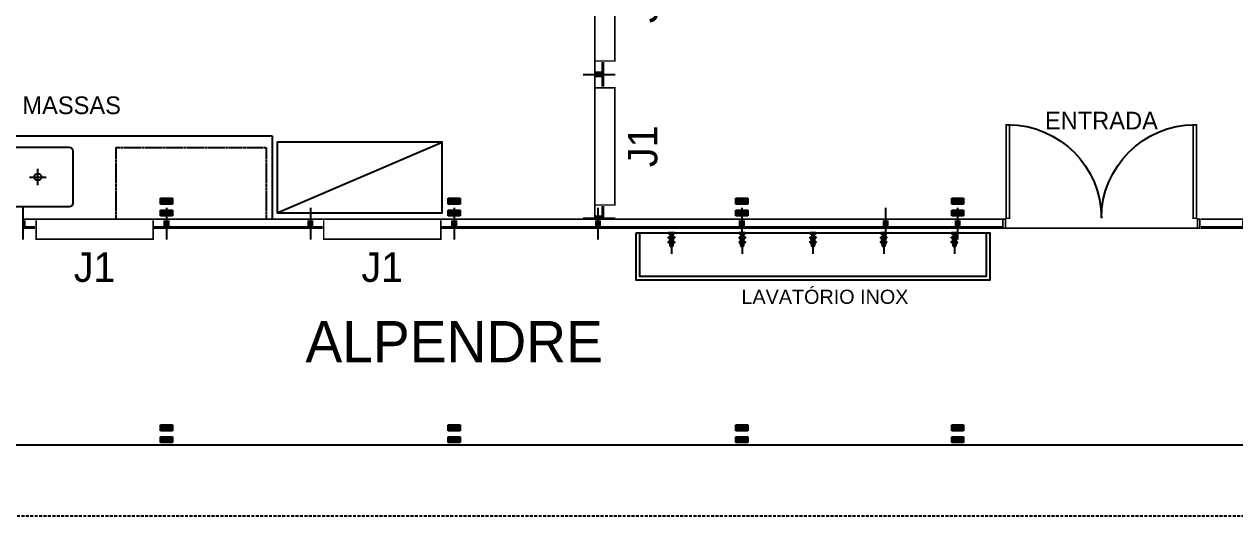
# Model space of a CAD drawing. Header units: millimetres. Extents: x -18806 to 201070, y -25046 to 92854.
# Drawn here: x 164694 to 174963, y -16752 to -12587 of the extents above; entities that cross this region are included whole.
import ezdxf
from ezdxf.enums import TextEntityAlignment as Align

# ---------------------------------------------------------------- set-up
doc = ezdxf.new("R2010")
doc.units = ezdxf.units.MM
doc.header["$LTSCALE"] = 50
for name, pattern in [('DASHED', [0.75, 0.5, -0.25]), ('HIDDEN', [0.375, 0.25, -0.125]), ('HIDDEN2', [0.1875, 0.125, -0.0625])]:
    doc.linetypes.add(name, pattern=pattern)
for name, color, linetype in [('LAYA', 8, 'Continuous'), ('LAYC', 4, 'Continuous'), ('PILARES', 5, 'Continuous'), ('SOB', 8, 'HIDDEN2'), ('TEXTO_LEGENDA', 7, 'Continuous')]:
    doc.layers.add(name, color=color, linetype=linetype)
doc.styles.add('2', font='stylu.ttf', dxfattribs={"height": 0.35})
doc.styles.add('HP', font='ARIAL.TTF', dxfattribs={"height": 0.15})
doc.styles.add('L1', font='txt', dxfattribs={"height": 0.18})

# ---------------------------------------------------------------- blocks, each defined once
blk = doc.blocks.new('j11')
at = {"color": 24}
for p, q in [((0, 0.09), (0, -0.18)), ((1.22, 0.09), (1.22, -0.18))]:
    blk.add_line(p, q, dxfattribs=at)
at = {"color": 3, "const_width": 0.014}
blk.add_lwpolyline([(0, -0.007), (1.22, -0.007)], dxfattribs=at)
at = {"color": 170, "const_width": 0.026}
for points in [[(0.013, -0.016), (0.013, -0.077), (0.105, -0.077)], [(1.115, -0.077), (1.207, -0.077), (1.207, -0.016)]]:
    blk.add_lwpolyline(points, dxfattribs=at)
at = {"color": 7, "const_width": 0.014}
blk.add_lwpolyline([(0.113, -0.016), (0.113, -0.177), (1.107, -0.177), (1.107, -0.016)], dxfattribs=at)
at = {"color": 7, "style": '2'}
blk.add_text('J1', height=0.25, dxfattribs=at).set_placement((0.61, -0.415), align=Align.MIDDLE)
at = {"style": 'L1', "flags": 3}
blk.add_attdef('BLOCO', (0, 0.199), '', height=0.18, dxfattribs=at)
blk = doc.blocks.new('f11')
at = {"color": 24}
for p, q in [((0, 0.09), (0, -0.18)), ((1.22, 0.09), (1.22, -0.18))]:
    blk.add_line(p, q, dxfattribs=at)
at = {"color": 3, "const_width": 0.014}
blk.add_lwpolyline([(0, -0.007), (1.22, -0.007)], dxfattribs=at)
at = {"color": 170, "const_width": 0.026}
blk.add_lwpolyline([(0.013, -0.016), (0.013, -0.077), (1.207, -0.077), (1.207, -0.016)], dxfattribs=at)
at = {"style": 'L1', "flags": 3}
blk.add_attdef('BLOCO', (0, 0.224), '', height=0.18, dxfattribs=at)
blk = doc.blocks.new('pilar')
for p, q in [((-0.05, 0.17), (0.05, 0.17)), ((-0.05, 0.12), (-0.05, 0.17)), ((0.05, 0.12), (-0.05, 0.12)), ((0.05, 0.17), (0.05, 0.12)), ((-0.05, 0.07), (0.05, 0.07)), ((-0.05, 0.02), (-0.05, 0.07)), ((0.05, 0.02), (-0.05, 0.02)), ((0.05, 0.07), (0.05, 0.02))]:
    blk.add_line(p, q)
for points in [[(0.05, 0.12), (-0.05, 0.12), (0.05, 0.17), (-0.05, 0.17)], [(0.05, 0.02), (-0.05, 0.02), (0.05, 0.07), (-0.05, 0.07)]]:
    blk.add_solid(points)
at = {"style": 'L1', "flags": 3}
blk.add_attdef('BLOCO', (0, -0.305), '', height=0.18, dxfattribs=at)
blk = doc.blocks.new('60')
at = {"layer": 'LAYA'}
for p, q in [((0, -0.42), (0, -0.28)), ((-0.07, -0.35), (0.07, -0.35))]:
    blk.add_line(p, q, dxfattribs=at)
blk.add_circle((0, -0.35), 0.03, dxfattribs=at)
at = {"layer": 'LAYC'}
blk.add_lwpolyline([(-0.27, -0.6), (0.27, -0.6, 0.414214), (0.3, -0.57), (0.3, -0.13, 0.414214), (0.27, -0.1), (-0.27, -0.1, 0.414214), (-0.3, -0.13), (-0.3, -0.57, 0.414214)], format="xyb", close=True, dxfattribs=at)
blk = doc.blocks.new('dp1')
at = {"color": 24}
for p, q in [((0, 0.09), (0, -0.18)), ((2.44, 0.09), (2.44, -0.18))]:
    blk.add_line(p, q, dxfattribs=at)
at = {"color": 7, "const_width": 0.014}
for points in [[(0.441, 0.793), (0.441, 0), (0.413, 0), (0.413, 0.793)], [(1.999, 0.793), (1.999, 0), (2.027, 0), (2.027, 0.793)], [(0.406, -0.007), (0.385, -0.007), (0.385, -0.083), (0.406, -0.083)], [(2.034, -0.007), (2.055, -0.007), (2.055, -0.083), (2.034, -0.083)]]:
    blk.add_lwpolyline(points, close=True, dxfattribs=at)
at = {"color": 24, "const_width": 0.014}
for points in [[(0.376, -0.007), (0, -0.007)], [(2.064, -0.007), (2.44, -0.007)]]:
    blk.add_lwpolyline(points, dxfattribs=at)
at = {"color": 170, "const_width": 0.026}
for points in [[(0.376, -0.077), (0.013, -0.077), (0.013, -0.016)], [(2.064, -0.077), (2.427, -0.077), (2.427, -0.016)]]:
    blk.add_lwpolyline(points, dxfattribs=at)
at = {"color": 7, "const_width": 0.014}
blk.add_lwpolyline([(0.406, -0.083), (2.034, -0.083)], dxfattribs=at)
at = {"color": 7}
for centre, start, end in [((0.427, 0), 0, 90), ((2.013, 0), 90, 180)]:
    blk.add_arc(centre, 0.793, start, end, dxfattribs=at)
at = {"style": 'L1', "flags": 3}
blk.add_attdef('BLOCO', (0, 0.915), '', height=0.18, dxfattribs=at)
blk = doc.blocks.new('f1')
at = {"color": 24}
for p, q in [((0, 0.09), (0, -0.18)), ((1.22, 0.09), (1.22, -0.18))]:
    blk.add_line(p, q, dxfattribs=at)
at = {"color": 24, "const_width": 0.014}
blk.add_lwpolyline([(0, -0.007), (1.22, -0.007)], dxfattribs=at)
at = {"color": 170, "const_width": 0.026}
blk.add_lwpolyline([(0.013, -0.016), (0.013, -0.077), (1.207, -0.077), (1.207, -0.016)], dxfattribs=at)
at = {"style": 'L1', "flags": 3}
blk.add_attdef('BLOCO', (0, 0.224), '', height=0.18, dxfattribs=at)
blk = doc.blocks.new('TANQUE')
at = {"layer": 'LAYA', "linetype": 'HIDDEN'}
blk.add_line((-0.009, 0), (0.176, 0), dxfattribs=at)
at = {"layer": 'LAYA', "linetype": 'Continuous'}
for p, q in [((0.007, 0.016), (0.007, 0.016)), ((0.007, -0.016), (0.007, -0.016))]:
    blk.add_line(p, q, dxfattribs=at)
for points in [[(0.007, -0.016, -0.087334), (0.007, -0.017), (0.004, -0.024, -0.3153), (0.002, -0.025), (0, -0.025), (0, 0.025), (0.002, 0.025, -0.315298), (0.004, 0.024), (0.007, 0.017, -0.087348), (0.007, 0.016)], [(0.009, -0.011), (0.009, 0.012), (0.009, 0.014, 0.388885), (0.007, 0.016)], [(0.049, -0.003, -0.277743), (0.052, 0.008, -1), (0.068, -0.008, -0.277736), (0.056, -0.011)], [(0.054, 0.006, 0.630995), (0.059, -0.008)], [(0.059, -0.008, 0.226245), (0.066, -0.006, 1), (0.054, 0.006)], [(0.104, 0.011, 0.292024), (0.091, 0.009)], [(0.091, -0.009, 1.000194), (0.108, 0.009, 0.102538), (0.104, 0.011)], [(0.109, -0.009), (0.111, -0.009, 1.000019), (0.111, 0.009), (0.109, 0.009)], [(0.009, -0.011), (0.009, -0.012), (0.009, -0.014, -0.388917), (0.007, -0.016)], [(0.049, -0.003, 0.24851), (0.056, -0.011)]]:
    blk.add_lwpolyline(points, format="xyb", dxfattribs=at)
for points in [[(0.009, 0.011), (0.042, 0.011)], [(0.049, 0.003), (0.033, 0.019), (0.04, 0.027), (0.055, 0.012)], [(0.048, -0.005), (0.046, 0), (0.046, 0), (0.048, 0.005)], [(0.049, 0.003), (0.048, 0.002)], [(0.049, 0.005), (0.049, 0.005), (0.05, 0.006), (0.05, 0.006), (0.05, 0.006), (0.05, 0.007), (0.05, 0.007), (0.051, 0.007), (0.051, 0.007), (0.051, 0.008), (0.051, 0.008), (0.052, 0.008), (0.052, 0.009), (0.052, 0.009), (0.053, 0.009), (0.053, 0.009), (0.053, 0.01), (0.053, 0.01), (0.054, 0.01), (0.054, 0.01), (0.054, 0.01), (0.055, 0.011), (0.055, 0.011)], [(0.049, 0.003), (0.049, 0.004), (0.049, 0.004), (0.049, 0.004), (0.049, 0.004), (0.049, 0.004), (0.049, 0.005)], [(0.051, 0.001), (0.051, 0), (0.052, -0.001)], [(0.052, 0.002), (0.052, 0.003), (0.052, 0.004), (0.053, 0.004), (0.053, 0.005), (0.054, 0.006)], [(0.058, 0.008), (0.057, 0.008), (0.056, 0.008), (0.056, 0.007), (0.055, 0.007), (0.054, 0.006)], [(0.065, 0.012), (0.06, 0.014), (0.06, 0.014), (0.055, 0.012)], [(0.055, 0.012), (0.056, 0.011)], [(0.056, 0.011), (0.056, 0.011), (0.056, 0.011), (0.056, 0.011), (0.056, 0.011), (0.056, 0.011), (0.055, 0.011)], [(0.056, 0.011), (0.058, 0.012)], [(0.061, 0.008), (0.06, 0.009), (0.059, 0.008)], [(0.062, 0.012), (0.063, 0.011)], [(0.068, 0.002), (0.068, 0.003), (0.068, 0.004), (0.067, 0.004), (0.067, 0.005), (0.066, 0.006), (0.065, 0.007), (0.064, 0.007), (0.064, 0.008), (0.063, 0.008), (0.062, 0.008)], [(0.071, 0.003), (0.087, 0.019), (0.079, 0.027), (0.063, 0.011)], [(0.071, 0.003), (0.071, 0.004), (0.071, 0.004), (0.071, 0.004), (0.071, 0.004), (0.071, 0.004), (0.071, 0.005), (0.071, 0.005), (0.07, 0.005), (0.07, 0.005), (0.07, 0.006), (0.07, 0.006), (0.07, 0.006), (0.07, 0.007), (0.07, 0.007), (0.069, 0.007), (0.069, 0.007), (0.069, 0.008), (0.069, 0.008), (0.068, 0.008), (0.068, 0.009), (0.068, 0.009), (0.067, 0.009), (0.067, 0.009), (0.067, 0.01), (0.066, 0.01), (0.066, 0.01), (0.066, 0.01), (0.066, 0.01), (0.065, 0.011), (0.065, 0.011), (0.065, 0.011), (0.065, 0.011), (0.064, 0.011), (0.064, 0.011), (0.064, 0.011), (0.064, 0.011), (0.064, 0.011), (0.063, 0.011)], [(0.068, -0.001), (0.068, 0), (0.068, 0.001)], [(0.071, 0.003), (0.072, 0.002)], [(0.074, 0.001), (0.072, 0.005)], [(0.072, -0.005), (0.074, 0), (0.074, 0), (0.074, 0.001)], [(0.076, 0.009), (0.104, 0.009)], [(0.009, -0.011), (0.042, -0.011)], [(0.048, -0.005), (0.033, -0.019), (0.04, -0.027), (0.056, -0.011)], [(0.048, -0.002), (0.049, -0.003)], [(0.049, -0.003), (0.048, -0.005)], [(0.056, -0.011), (0.056, -0.011), (0.056, -0.011), (0.056, -0.011), (0.056, -0.011), (0.056, -0.011), (0.055, -0.011), (0.055, -0.011), (0.055, -0.01), (0.054, -0.01), (0.054, -0.01), (0.054, -0.01), (0.053, -0.01), (0.053, -0.01), (0.053, -0.009), (0.053, -0.009), (0.052, -0.009), (0.052, -0.009), (0.052, -0.008), (0.051, -0.008), (0.051, -0.008), (0.051, -0.007), (0.051, -0.007), (0.05, -0.007), (0.05, -0.006), (0.05, -0.006), (0.05, -0.006), (0.05, -0.006), (0.049, -0.005), (0.049, -0.005), (0.049, -0.005), (0.049, -0.005), (0.049, -0.004), (0.049, -0.004), (0.049, -0.004), (0.049, -0.004), (0.049, -0.004), (0.049, -0.003)], [(0.052, -0.002), (0.052, -0.003), (0.052, -0.004), (0.053, -0.004), (0.053, -0.005), (0.054, -0.006), (0.055, -0.007), (0.056, -0.007), (0.056, -0.008), (0.057, -0.008), (0.058, -0.008)], [(0.055, -0.012), (0.06, -0.014), (0.06, -0.014), (0.061, -0.014)], [(0.056, -0.011), (0.058, -0.012)], [(0.059, -0.008), (0.06, -0.008), (0.061, -0.008)], [(0.061, -0.014), (0.065, -0.012)], [(0.062, -0.008), (0.063, -0.008), (0.064, -0.008), (0.064, -0.007), (0.065, -0.007), (0.066, -0.006), (0.067, -0.005), (0.067, -0.004), (0.068, -0.004), (0.068, -0.003), (0.068, -0.002)], [(0.062, -0.012), (0.063, -0.011)], [(0.063, -0.011), (0.064, -0.011), (0.064, -0.011), (0.064, -0.011), (0.064, -0.011), (0.064, -0.011), (0.065, -0.011)], [(0.065, -0.012), (0.063, -0.011)], [(0.065, -0.011), (0.065, -0.01), (0.066, -0.01), (0.066, -0.01), (0.066, -0.01), (0.066, -0.01), (0.067, -0.01), (0.067, -0.009), (0.067, -0.009), (0.068, -0.009), (0.068, -0.009), (0.068, -0.008), (0.069, -0.008), (0.069, -0.008), (0.069, -0.007), (0.069, -0.007), (0.07, -0.007), (0.07, -0.006), (0.07, -0.006), (0.07, -0.006), (0.07, -0.006), (0.07, -0.005)], [(0.072, -0.005), (0.087, -0.019), (0.079, -0.027), (0.065, -0.012)], [(0.072, -0.002), (0.071, -0.003), (0.072, -0.005)], [(0.076, -0.009), (0.104, -0.009)]]:
    blk.add_lwpolyline(points, dxfattribs=at)
for points in [[(0.054, 0.009), (0.053, 0.009), (0.052, 0.008), (0.051, 0.007), (0.051, 0.006), (0.05, 0.005), (0.05, 0.004), (0.05, 0.003), (0.049, 0.002), (0.049, 0), (0.049, -0.001), (0.049, -0.002), (0.049, -0.002), (0.05, -0.004), (0.05, -0.005), (0.051, -0.005), (0.051, -0.006), (0.052, -0.008), (0.053, -0.009), (0.055, -0.009), (0.055, -0.01), (0.056, -0.01), (0.057, -0.01), (0.058, -0.011), (0.059, -0.011), (0.06, -0.011), (0.062, -0.011), (0.063, -0.01), (0.064, -0.01), (0.065, -0.01), (0.065, -0.009), (0.067, -0.008), (0.068, -0.008), (0.068, -0.007), (0.069, -0.005), (0.07, -0.005), (0.07, -0.004), (0.07, -0.003), (0.071, -0.002), (0.071, 0), (0.071, 0.001), (0.071, 0.002), (0.07, 0.003), (0.07, 0.004), (0.07, 0.005), (0.069, 0.005), (0.069, 0.006), (0.068, 0.008), (0.066, 0.009), (0.065, 0.009), (0.065, 0.01), (0.064, 0.01), (0.062, 0.01), (0.062, 0.011), (0.061, 0.011), (0.06, 0.011), (0.058, 0.011), (0.057, 0.01), (0.056, 0.01), (0.055, 0.01)], [(0.059, 0), (0.059, -0.001), (0.059, -0.001), (0.059, -0.001), (0.06, -0.001), (0.06, -0.001), (0.06, -0.001), (0.06, -0.001), (0.06, -0.001), (0.06, -0.001), (0.06, -0.001), (0.06, -0.001), (0.06, -0.001), (0.06, -0.001), (0.06, -0.001), (0.06, -0.001), (0.061, -0.001), (0.061, -0.001), (0.061, 0), (0.061, 0), (0.061, 0), (0.061, 0), (0.061, 0), (0.061, 0), (0.061, 0), (0.061, 0), (0.061, 0), (0.061, 0), (0.061, 0), (0.061, 0.001), (0.061, 0.001), (0.06, 0.001), (0.06, 0.001), (0.06, 0.001), (0.06, 0.001), (0.06, 0.001), (0.06, 0.001), (0.06, 0.001), (0.06, 0.001), (0.06, 0.001), (0.06, 0.001), (0.06, 0.001), (0.059, 0.001), (0.059, 0.001), (0.059, 0.001), (0.059, 0.001), (0.059, 0), (0.059, 0), (0.059, 0), (0.059, 0), (0.059, 0), (0.059, 0), (0.059, 0), (0.059, 0), (0.059, 0), (0.059, 0)], [(0.06, 0), (0.06, 0), (0.06, 0), (0.06, 0), (0.06, 0), (0.06, 0), (0.06, 0), (0.06, 0), (0.06, 0), (0.06, 0), (0.06, 0), (0.06, 0), (0.06, 0), (0.06, 0), (0.06, 0), (0.06, 0), (0.06, 0), (0.06, 0), (0.06, 0), (0.06, 0), (0.06, 0), (0.06, 0), (0.06, 0), (0.06, 0)]]:
    blk.add_lwpolyline(points, close=True, dxfattribs=at)
at = {"layer": 'LAYA', "linetype": 'Continuous', "extrusion": (0, 0, -1)}
for points in [[(-0.109, 0.009, -0.124789), (-0.104, 0.011)], [(-0.109, -0.009, -0.530393), (-0.109, 0.009)], [(-0.104, -0.011, -0.12479), (-0.109, -0.009)]]:
    blk.add_lwpolyline(points, format="xyb", dxfattribs=at)
at = {"layer": 'LAYA', "linetype": 'Continuous'}
for points in [[(0.049, 0.005), (0.049, 0.005), (0.049, 0.005), (0.049, 0.005)], [(0.055, 0.011), (0.055, 0.011), (0.055, 0.011), (0.055, 0.011)], [(0.065, -0.011), (0.065, -0.011), (0.065, -0.011), (0.065, -0.011)]]:
    blk.add_open_spline(points, degree=3, dxfattribs=at)

msp = doc.modelspace()

# ---------------------------------------------------------------- linework, layer by layer
at = {"color": 24}
for p, q in [((172001.212, -14141.879), (172001.212, -14411.879)), ((172611.212, -14141.879), (172611.212, -14411.879))]:
    msp.add_line(p, q, dxfattribs=at)
at = {"color": 1}
msp.add_lwpolyline([(153001.212, -3781.879), (138371.212, -3781.879), (138371.212, -16151.879), (198311.212, -16151.879), (198311.212, -3781.879), (165371.212, -3781.879), (165371.212, 4758.121), (153001.212, 4758.121)], close=True, dxfattribs=at)
at = {"color": 7, "linetype": 'DASHED'}
msp.add_lwpolyline([(152401.212, -3681.879), (138271.212, -3681.879), (138270.724, -16751.879), (198411.212, -16751.879), (198411.212, -3681.879), (165471.212, -3681.879)], dxfattribs=at)
at = {"color": 24, "const_width": 14}
msp.add_lwpolyline([(172001.212, -14238.879), (172611.212, -14238.879)], dxfattribs=at)
at = {"color": 170, "const_width": 26}
msp.add_lwpolyline([(172014.212, -14247.879), (172014.212, -14308.879), (172598.212, -14308.879), (172598.212, -14247.879)], dxfattribs=at)
at = {"layer": 'LAYC'}
for p, q in [((163584.067, -13531.879), (166797.15, -13531.879)), ((166797.15, -13531.879), (166797.15, -14238.879))]:
    msp.add_line(p, q, dxfattribs=at)
msp.add_lwpolyline([(166840.798, -14186.309), (168240.798, -14186.309), (168240.798, -13586.309), (166840.798, -13586.309), (166840.798, -14186.309), (168240.798, -13586.309)], dxfattribs=at)
for points in [[(169884.666, -14355.514), (172884.666, -14355.514), (172884.666, -14755.514), (169884.666, -14755.514)], [(169914.666, -14355.514), (172854.666, -14355.514), (172854.666, -14725.514), (169914.666, -14725.514)]]:
    msp.add_lwpolyline(points, close=True, dxfattribs=at)
at = {"layer": 'SOB'}
for p, q in [((165472.15, -13631.879), (166747.15, -13631.879)), ((165472.15, -13631.879), (165472.15, -14238.879)), ((166747.15, -13631.879), (166747.15, -14238.879))]:
    msp.add_line(p, q, dxfattribs=at)

# ---------------------------------------------------------------- block references
at = {"color": 7, "xscale": 1000, "yscale": 1000, "zscale": 1000, "rotation": 90}
for p in [(169526.212, -13011.879), (169526.212, -14231.879)]:
    msp.add_blockref('j11', p, dxfattribs=at)
at = {"color": 7, "yscale": 1000, "zscale": 1000}
for name, p, xscale in [('dp1', (175051.212, -14231.879), -1000), ('j11', (164681.212, -14231.879), 1000), ('f11', (165901.212, -14231.879), 1000), ('j11', (167121.212, -14231.879), 1000), ('f11', (168341.212, -14231.879), 1000), ('f1', (170781.212, -14231.879), -1000), ('f1', (170781.212, -14231.879), 1000)]:
    msp.add_blockref(name, p, dxfattribs=dict(at, xscale=xscale))
at = {"layer": 'LAYC', "xscale": 1000, "yscale": 1000, "zscale": 1000}
msp.add_blockref('60', (164809.65, -13531.879), dxfattribs=at)
at = {"layer": 'LAYC', "xscale": -1000, "yscale": 1000, "zscale": 1000, "rotation": 90}
for p in [(170184.666, -14355.514), (170784.666, -14355.514), (171384.666, -14355.514), (171984.666, -14355.514), (172584.666, -14355.514)]:
    msp.add_blockref('TANQUE', p, dxfattribs=at)
at = {"layer": 'PILARES', "color": 7, "xscale": 1000, "yscale": 1000, "zscale": 1000}
for p in [(165901.212, -14231.879), (168341.212, -14231.879), (170781.212, -14231.879), (172611.212, -14231.879), (165901.212, -16151.879), (168341.212, -16151.879), (170781.212, -16151.879), (172611.212, -16151.879)]:
    msp.add_blockref('pilar', p, dxfattribs=at)

# ---------------------------------------------------------------- texts
at = {"color": 7, "style": '2'}
for s, height, p in [('MASSAS', 150, (165096.607, -13348.963)), ('ENTRADA', 150, (173831.212, -13478.697)), ('ALPENDRE', 350, (168341.212, -15451.879))]:
    msp.add_text(s, height=height, dxfattribs=at).set_placement(p, align=Align.CENTER)
at = {"layer": 'TEXTO_LEGENDA', "insert": (171486.058, -14836.476), "char_height": 120, "width": 2394.74816, "attachment_point": 2, "style": 'HP'}
msp.add_mtext('LAVATÓRIO INOX', dxfattribs=at)

doc.saveas('drawing.dxf')
